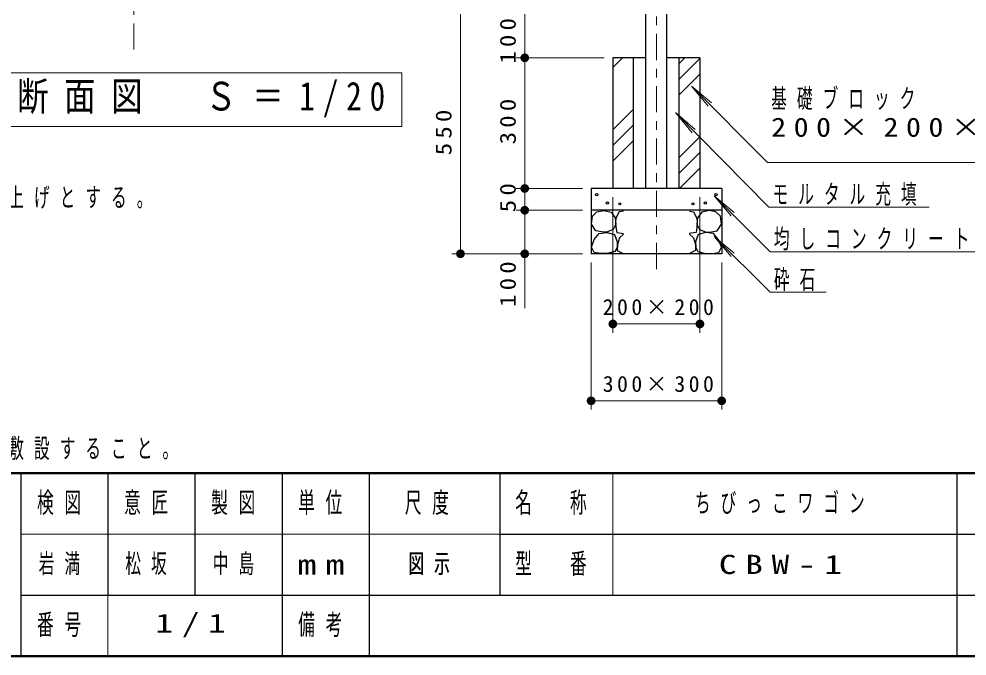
# Model space of a CAD drawing. Units: millimetres on the paper, scale 1:20. Extents: x -365 to 0, y -5 to 257.
# Drawn here: x -237.7 to -128.8, y 0 to 73.1 of the extents above; entities that cross this region are included whole.
import ezdxf

# ---------------------------------------------------------------- set-up
doc = ezdxf.new("R2010")
doc.units = ezdxf.units.MM
doc.linetypes.add('USER2', pattern=[6, 3, -1, 1, -1])
doc.layers.add('LY_1', color=7, linetype='Continuous', lineweight=25)
doc.styles.add('ＭＳ ゴシック', font='')
doc.styles.get('ＭＳ ゴシック').set_extended_font_data('MS Gothic')

# ---------------------------------------------------------------- blocks, each defined once
blk = doc.blocks.new('filled_dot')
at = {"color": 0, "linetype": 'Continuous', "lineweight": -2, "const_width": 1.25}
blk.add_lwpolyline([(-0.625, 0, 1), (0.625, 0, 1)], format="xyb", close=True, dxfattribs=at)

msp = doc.modelspace()

# ---------------------------------------------------------------- linework, layer by layer
at = {"layer": 'LY_1', "linetype": 'USER2', "lineweight": 13}
for p, q in [((-224.505, 69.615), (-224.505, 143.674)), ((-164.505, 44.417), (-164.505, 118.674))]:
    msp.add_line(p, q, dxfattribs=at)
at = {"layer": 'LY_1', "lineweight": 13}
for p, q in [((-187.005, 46.174), (-187.005, 73.674)), ((-179.625, 68.674), (-179.625, 73.674)), ((-170.505, 68.674), (-180.625, 68.674)), ((-179.625, 53.674), (-179.625, 68.674)), ((-169.505, 67.574), (-168.405, 68.674)), ((-161.88, 68.015), (-161.22, 68.674)), ((-161.88, 66.219), (-159.505, 68.594)), ((-193.754, 66.944), (-243.394, 66.944)), ((-193.754, 60.804), (-193.754, 66.944)), ((-161.88, 64.423), (-159.505, 66.798)), ((-160.473, 65.435), (-158.552, 63.131)), ((-160.473, 65.435), (-158.181, 63.499)), ((-151.753, 56.662), (-160.473, 65.435)), ((-169.505, 60.39), (-167.13, 62.765)), ((-162.321, 62.382), (-160.405, 60.073)), ((-162.321, 62.382), (-160.034, 60.441)), ((-151.597, 51.539), (-162.321, 62.382)), ((-243.394, 60.804), (-193.754, 60.804)), ((-169.505, 58.594), (-167.13, 60.969)), ((-169.505, 56.798), (-167.13, 59.173)), ((-161.88, 57.239), (-159.505, 59.614)), ((-161.88, 55.443), (-159.505, 57.818)), ((-151.753, 56.662), (-118.319, 56.662)), ((-161.852, 53.674), (-159.505, 56.021)), ((-173.005, 53.674), (-180.625, 53.674)), ((-179.625, 51.174), (-179.625, 53.674)), ((-169.505, 52.674), (-169.505, 37.119)), ((-159.505, 52.674), (-159.505, 37.119)), ((-157.86, 52.834), (-155.932, 50.536)), ((-157.86, 52.834), (-155.562, 50.906)), ((-151.442, 46.416), (-157.86, 52.834)), ((-151.597, 51.539), (-133.164, 51.539)), ((-173.005, 51.174), (-180.625, 51.174)), ((-179.625, 39.93), (-179.625, 51.174)), ((-157.86, 48.177), (-155.932, 45.879)), ((-157.86, 48.177), (-155.562, 46.249)), ((-151.442, 41.759), (-157.86, 48.177)), ((-173.005, 46.174), (-188.005, 46.174)), ((-151.442, 46.416), (-127.009, 46.416)), ((-172.005, 45.174), (-172.005, 28.295)), ((-157.005, 45.174), (-157.005, 28.295)), ((-151.442, 41.759), (-145.009, 41.759)), ((-159.505, 38.119), (-169.505, 38.119)), ((-157.005, 29.295), (-172.005, 29.295)), ((-169.5, 21), (-169.5, 7)), ((-237.5, 14), (-182.5, 14)), ((-227.5, 7), (-227.5, 0))]:
    msp.add_line(p, q, dxfattribs=at)
at = {"layer": 'LY_1'}
for p, q in [((-165.72, 53.674), (-165.72, 73.674)), ((-163.29, 53.674), (-163.29, 73.674)), ((-165.72, 68.674), (-169.505, 68.674)), ((-169.505, 68.674), (-169.505, 53.674)), ((-167.13, 53.674), (-167.13, 68.674)), ((-159.505, 68.674), (-163.29, 68.674)), ((-161.88, 53.674), (-161.88, 68.674)), ((-159.505, 68.674), (-159.505, 53.674)), ((-157.005, 53.674), (-172.005, 53.674)), ((-172.005, 53.674), (-172.005, 46.174)), ((-157.005, 53.674), (-157.005, 46.174)), ((-157.005, 51.174), (-172.005, 51.174)), ((-157.005, 46.174), (-172.005, 46.174)), ((-237.5, 21), (-237.5, 0)), ((-227.5, 21), (-227.5, 7)), ((-217.5, 21), (-217.5, 7)), ((-207.5, 21), (-207.5, 0)), ((-197.5, 21), (-197.5, 7)), ((-182.5, 21), (-182.5, 7)), ((-130, 21), (-130, 0)), ((-182.5, 14), (-70, 14)), ((-237.5, 7), (0, 7)), ((-197.5, 7), (-197.5, 0))]:
    msp.add_line(p, q, dxfattribs=at)
at = {"layer": 'LY_1', "lineweight": 50}
for p, q in [((-365, 21), (0, 21)), ((-365, 0), (0, 0))]:
    msp.add_line(p, q, dxfattribs=at)
at = {"layer": 'LY_1'}
for points in [[(-170.594, 48.646), (-171.477, 48.82), (-171.969, 49.573), (-171.854, 50.485), (-171.332, 50.992), (-170.55, 51.151), (-169.71, 50.963), (-169.232, 50.311), (-169.167, 49.573), (-169.464, 48.965), (-170.13, 48.689)], [(-158.416, 48.646), (-157.532, 48.82), (-157.04, 49.573), (-157.156, 50.485), (-157.677, 50.992), (-158.459, 51.151), (-159.299, 50.963), (-159.777, 50.311), (-159.842, 49.573), (-159.545, 48.965), (-158.879, 48.689)], [(-170.912, 46.228), (-171.665, 46.329), (-171.969, 46.923), (-171.636, 47.835), (-171.072, 48.501), (-170.188, 48.631), (-169.305, 48.4), (-169.015, 47.56), (-169.021, 46.906), (-169.261, 46.43), (-170, 46.257)], [(-158.097, 46.228), (-157.344, 46.329), (-157.04, 46.923), (-157.373, 47.835), (-157.938, 48.501), (-158.821, 48.631), (-159.705, 48.4), (-159.994, 47.56), (-159.988, 46.906), (-159.748, 46.43), (-159.009, 46.257)]]:
    msp.add_lwpolyline(points, close=True, dxfattribs=at)
for points in [[(-168.291, 51.05), (-168.769, 50.977), (-169.16, 50.282), (-169.183, 49.769), (-169.16, 49.24), (-169.059, 48.617), (-168.277, 48.487)], [(-160.718, 51.05), (-160.24, 50.977), (-159.849, 50.282), (-159.826, 49.769), (-159.849, 49.24), (-159.951, 48.617), (-160.733, 48.487)], [(-168.291, 48.429), (-168.755, 47.994), (-168.986, 47.241), (-169.001, 46.546), (-168.306, 46.213)], [(-160.718, 48.429), (-160.255, 47.994), (-160.023, 47.241), (-160.009, 46.546), (-160.704, 46.213)]]:
    msp.add_lwpolyline(points, dxfattribs=at)
for centre in [(-171.356, 52.973), (-157.653, 52.973), (-170.137, 51.997), (-168.7, 51.916), (-160.309, 51.916), (-158.873, 51.997)]:
    msp.add_circle(centre, 0.125, dxfattribs=at)

# ---------------------------------------------------------------- block references
at = {"layer": 'LY_1', "lineweight": 13, "xscale": 0.4, "yscale": 0.4}
for p, rotation in [((-179.625, 68.674), 270), ((-179.625, 68.674), 90), ((-179.625, 53.674), 90), ((-179.625, 53.674), 270), ((-179.625, 51.174), 90), ((-179.625, 51.174), 270), ((-187.005, 46.174), 90), ((-179.625, 46.174), 90), ((-159.505, 38.119), 180), ((-157.005, 29.295), 180)]:
    msp.add_blockref('filled_dot', p, dxfattribs=dict(at, rotation=rotation))
for p in [(-169.505, 38.119), (-172.005, 29.295)]:
    msp.add_blockref('filled_dot', p, dxfattribs=at)

# ---------------------------------------------------------------- texts
at = {"layer": 'LY_1', "char_height": 1.833, "attachment_point": 8, "rotation": 90, "style": 'ＭＳ ゴシック'}
for s, insert in [('\\T1.33;\\W1.15;100', (-180.625, 70.855)), ('\\T1.33;\\W1.15;300', (-180.625, 61.591)), ('\\T1.33;\\W1.15;550', (-188.005, 60.339)), ('\\T1.34;\\W1.15;50', (-180.625, 52.852)), ('\\T1.33;\\W1.15;100', (-180.625, 42.93))]:
    msp.add_mtext(s, dxfattribs=dict(at, insert=insert))
at = {"layer": 'LY_1', "style": 'ＭＳ ゴシック'}
for s, insert, char_height, attachment_point in [('\\T1.5;\\W0.8;立断面図\u3000Ｓ＝1/20', (-243.324, 63.874), 3.299, 4), ('\\T1.64;\\W0.6;基礎ブロック', (-151.319, 65.112), 2.199, 1), ('\\T1.5;\\W1.15;200×200×300', (-151.319, 61.812), 2.199, 1), ('\\T1.64;\\W0.6;モルタル充填', (-151.164, 51.689), 2.199, 7), ('\\T1.64;\\W0.6;木材は、ヒノキ（一等材）とし、カンナ・ペーパーがけの上、水性木材保護着色塗料塗装仕上げとする。', (-359.956, 51.278), 2.199, 7), ('\\T1.64;\\W0.6;均しコンクリート', (-151.009, 46.566), 2.199, 7), ('\\T1.64;\\W0.6;砕石', (-151.009, 41.909), 2.199, 7), ('\\T1.32;200×200', (-164.085, 39.119), 1.833, 8), ('\\T1.32;300×300', (-164.085, 30.295), 1.833, 8), ('\\T1.64;\\W0.6;安全領域内には、障害物は無いものとし、落下高さに見合った衝撃吸収性能を有する素材を敷設すること。', (-359.956, 22.5), 2.199, 7), ('\\T1.64;\\W0.6;検図', (-232.5, 17.5), 2.346, 5), ('\\T1.64;\\W0.6;意匠', (-222.5, 17.5), 2.346, 5), ('\\T1.64;\\W0.6;製図', (-212.5, 17.5), 2.346, 5), ('\\T1.64;\\W0.6;単位', (-202.5, 17.5), 2.346, 5), ('\\T1.64;\\W0.6;尺度', (-190.25, 17.5), 2.346, 5), ('\\T1.64;\\W0.6;名\u3000称', (-176, 17.5), 2.346, 5), ('\\T1.64;\\W0.6;ちびっこワゴン', (-149.75, 17.5), 2.199, 5), ('\\T1.64;\\W0.6;岩満', (-232.5, 10.5), 2.199, 5), ('\\T1.64;\\W0.6;松坂', (-225.5, 10.5), 2.199, 4), ('\\T1.64;\\W0.6;中島', (-212.5, 10.5), 2.199, 5), ('\\T1.64;\\W0.6;型\u3000番', (-176, 10.5), 2.346, 5), ('\\T1.5;\\W1.35;mm', (-202.5, 10.5), 2.346, 5), ('\\T1.64;\\W0.6;図示', (-193, 10.5), 2.199, 4), ('\\T1.64;\\W0.6;図示', (-190, 10.5), 2.199, 5), ('\\T1.5;\\W1.35;CBW-1', (-149.75, 10.5), 2.199, 5), ('\\T1.64;\\W0.6;番号', (-232.5, 3.5), 2.346, 5), ('\\T1.5;\\W1.35;1/1', (-217.5, 3.5), 2.199, 5), ('\\T1.64;\\W0.6;備考', (-202.5, 3.5), 2.346, 5)]:
    msp.add_mtext(s, dxfattribs=dict(at, insert=insert, char_height=char_height, attachment_point=attachment_point))

doc.saveas('drawing.dxf')
